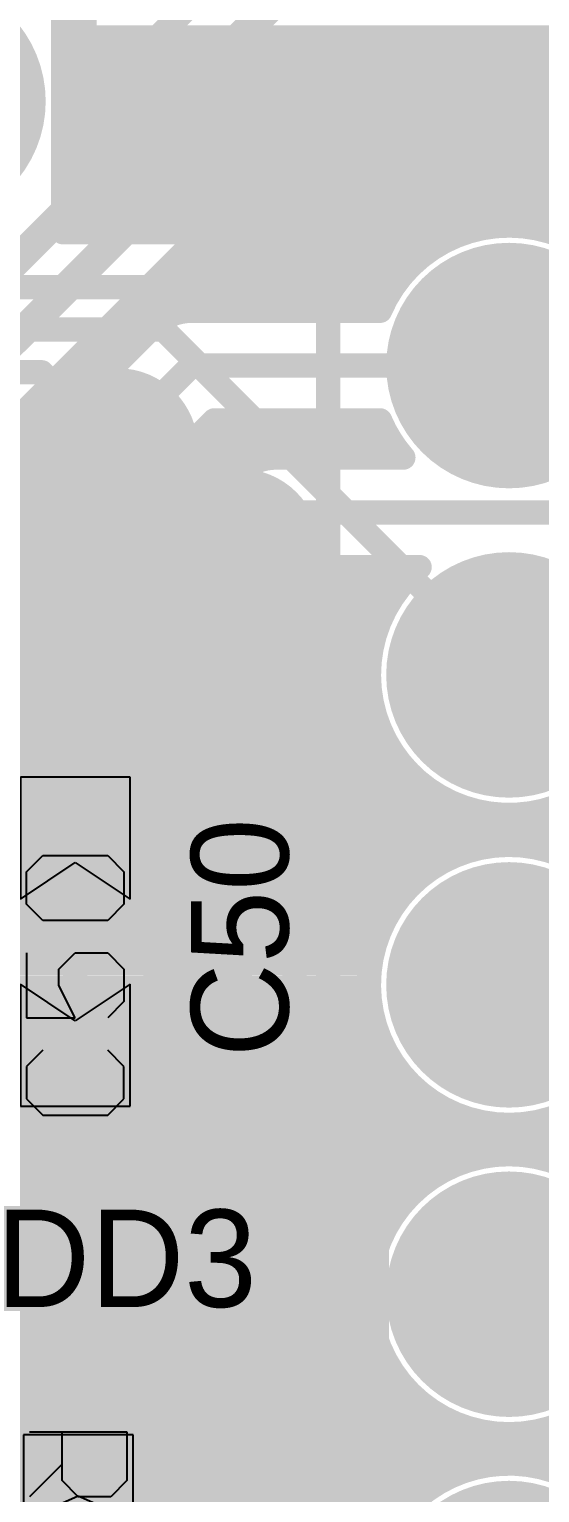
# Model space of a CAD drawing. Header units: millimetres. Extents: x 0.11 to 5.67, y 0.55 to 4.24.
# Drawn here: x 3.6151 to 3.78, y 2.4734 to 2.9465 of the extents above; entities that cross this region are included whole.
import ezdxf

# ---------------------------------------------------------------- set-up
doc = ezdxf.new("R2010")
doc.units = ezdxf.units.MM
doc.header["$MEASUREMENT"] = 0
for name, color, linetype in [('BottomLayer', 5, 'Continuous'), ('BottomSolder', 6, 'Continuous'), ('InternalPlane1', 76, 'Continuous'), ('InternalPlane2', 16, 'Continuous'), ('Mechanical3', 76, 'Continuous'), ('MultiLayer', 9, 'Continuous'), ('PadHoleLayer', 156, 'Continuous'), ('TopLayer', 1, 'Continuous'), ('TopOverlay', 2, 'Continuous'), ('TopPaste', 8, 'Continuous'), ('TopSolder', 216, 'Continuous'), ('ViaHoleLayer', 16, 'Continuous')]:
    doc.layers.add(name, color=color, linetype=linetype)

# ---------------------------------------------------------------- blocks, each defined once
blk = doc.blocks.new('NANOPINEO_CORE_1')
at = {"layer": 'BottomLayer', "const_width": 0.0315}
for points in [[(-0.6185, -0.19606, 1), (-0.58701, -0.19606, 1)], [(-0.6185, -0.29606, 1), (-0.58701, -0.29606, 1)], [(-0.6185, -0.39626, 1), (-0.58701, -0.39626, 1)], [(-0.6185, -0.49626, 1), (-0.58701, -0.49626, 1)]]:
    blk.add_lwpolyline(points, format="xyb", close=True, dxfattribs=at)
at = {"layer": 'BottomSolder', "const_width": 0.03346}
for points in [[(-0.61949, -0.19606, 1), (-0.58602, -0.19606, 1)], [(-0.61949, -0.29606, 1), (-0.58602, -0.29606, 1)], [(-0.61949, -0.39626, 1), (-0.58602, -0.39626, 1)], [(-0.61949, -0.49626, 1), (-0.58602, -0.49626, 1)]]:
    blk.add_lwpolyline(points, format="xyb", close=True, dxfattribs=at)
at = {"layer": 'InternalPlane1', "const_width": 0.03968}
for points in [[(-0.6226, -0.09606, 1), (-0.58291, -0.09606, 1)], [(-0.6226, -0.19606, 1), (-0.58291, -0.19606, 1)], [(-0.6226, -0.29606, 1), (-0.58291, -0.29606, 1)], [(-0.6226, -0.39626, 1), (-0.58291, -0.39626, 1)], [(-0.6226, -0.49626, 1), (-0.58291, -0.49626, 1)], [(-0.43323, -0.58169, 1), (-0.39354, -0.58169, 1)]]:
    blk.add_lwpolyline(points, format="xyb", close=True, dxfattribs=at)
at = {"layer": 'InternalPlane2', "const_width": 0.03968}
for points in [[(-0.6226, -0.09606, 1), (-0.58291, -0.09606, 1)], [(-0.6226, -0.19606, 1), (-0.58291, -0.19606, 1)], [(-0.6226, -0.29606, 1), (-0.58291, -0.29606, 1)], [(-0.6226, -0.39626, 1), (-0.58291, -0.39626, 1)], [(-0.6226, -0.49626, 1), (-0.58291, -0.49626, 1)], [(-0.43323, -0.58169, 1), (-0.39354, -0.58169, 1)]]:
    blk.add_lwpolyline(points, format="xyb", close=True, dxfattribs=at)
at = {"layer": 'MultiLayer', "const_width": 0.0315}
for points in [[(-0.6185, -0.19606, 1), (-0.58701, -0.19606, 1)], [(-0.6185, -0.29606, 1), (-0.58701, -0.29606, 1)], [(-0.6185, -0.39626, 1), (-0.58701, -0.39626, 1)], [(-0.6185, -0.49626, 1), (-0.58701, -0.49626, 1)]]:
    blk.add_lwpolyline(points, format="xyb", close=True, dxfattribs=at)
at = {"layer": 'PadHoleLayer', "const_width": 0.01969}
for points in [[(-0.6126, -0.19606, 1), (-0.59291, -0.19606, 1)], [(-0.6126, -0.29606, 1), (-0.59291, -0.29606, 1)], [(-0.6126, -0.39626, 1), (-0.59291, -0.39626, 1)], [(-0.6126, -0.49626, 1), (-0.59291, -0.49626, 1)]]:
    blk.add_lwpolyline(points, format="xyb", close=True, dxfattribs=at)
at = {"layer": 'TopLayer', "const_width": 0.0315}
for points in [[(-0.6185, -0.19606, 1), (-0.58701, -0.19606, 1)], [(-0.6185, -0.29606, 1), (-0.58701, -0.29606, 1)], [(-0.6185, -0.39626, 1), (-0.58701, -0.39626, 1)], [(-0.6185, -0.49626, 1), (-0.58701, -0.49626, 1)]]:
    blk.add_lwpolyline(points, format="xyb", close=True, dxfattribs=at)
at = {"layer": 'TopOverlay', "const_width": 0.00787}
for points in [[(-0.54429, 0.62992), (-0.54429, -0.51772)], [(-0.54429, -0.51772), (-0.57185, -0.54528)], [(-0.43799, -0.52559), (-0.46555, -0.55315)], [(-0.57185, -0.54528), (-0.73228, -0.54528)], [(-0.46555, -0.55315), (-0.46555, -0.69882)]]:
    blk.add_lwpolyline(points, dxfattribs=at)
at = {"layer": 'TopOverlay', "const_width": 0.00394}
for points in [[(-0.54626, -0.51772, 1), (-0.54232, -0.51772, 1)], [(-0.54626, -0.51772, 1), (-0.54232, -0.51772, 1)], [(-0.57382, -0.54528, 1), (-0.56988, -0.54528, 1)], [(-0.57382, -0.54528, 1), (-0.56988, -0.54528, 1)], [(-0.46752, -0.55315, 1), (-0.46358, -0.55315, 1)], [(-0.46752, -0.55315, 1), (-0.46358, -0.55315, 1)]]:
    blk.add_lwpolyline(points, format="xyb", close=True, dxfattribs=at)
at = {"layer": 'TopSolder', "const_width": 0.03346}
for points in [[(-0.61949, -0.19606, 1), (-0.58602, -0.19606, 1)], [(-0.61949, -0.29606, 1), (-0.58602, -0.29606, 1)], [(-0.61949, -0.39626, 1), (-0.58602, -0.39626, 1)], [(-0.61949, -0.49626, 1), (-0.58602, -0.49626, 1)]]:
    blk.add_lwpolyline(points, format="xyb", close=True, dxfattribs=at)
blk = doc.blocks.new('RC0603_124')
at = {"layer": 'Mechanical3'}
for p, q in [((-0.04528, -0.01575), (-0.04528, 0.01574)), ((-0.04528, 0.01574), (-0.02953, 0.01574)), ((-0.02953, 0.01574), (-0.02429, 0.01049)), ((0.0072, 0.01574), (-0.01379, 0.01574)), ((-0.01379, 0.01574), (-0.01379, -0.00001)), ((0.02294, 0.01574), (0.0177, 0.01049)), ((0.03344, 0.01574), (0.02294, 0.01574)), ((0.03869, 0.01049), (0.03344, 0.01574)), ((-0.02429, 0.01049), (-0.02429, -0.00001)), ((0.03869, 0.00524), (0.03869, 0.01049)), ((-0.01379, -0.00001), (-0.00329, 0.00524)), ((-0.00329, 0.00524), (0.00195, 0.00524)), ((0.00195, 0.00524), (0.0072, -0.00001)), ((0.0177, -0.01575), (0.03869, 0.00524)), ((-0.02429, -0.00001), (-0.02953, -0.00525)), ((0.0072, -0.00001), (0.0072, -0.0105)), ((-0.02953, -0.00525), (-0.04528, -0.00525)), ((-0.03478, -0.00525), (-0.02429, -0.01575)), ((-0.00854, -0.01575), (-0.01379, -0.0105)), ((0.0072, -0.0105), (0.00195, -0.01575)), ((0.00195, -0.01575), (-0.00854, -0.01575)), ((0.03869, -0.01575), (0.0177, -0.01575))]:
    blk.add_line(p, q, dxfattribs=at)
at = {"layer": 'TopLayer'}
for points in [[(-0.04429, -0.01772), (-0.01673, -0.01772), (-0.04429, 0.01772), (-0.01673, 0.01772)], [(0.04427, 0.01772), (0.01671, 0.01772), (0.04427, -0.01772), (0.01671, -0.01772)]]:
    blk.add_solid(points, dxfattribs=at)
at = {"layer": 'TopOverlay', "const_width": 0.00701}
for points in [[(-0.05217, -0.02559), (-0.05217, 0.02559)], [(0.05217, 0.02559), (-0.05217, 0.02559)], [(0.05217, -0.02559), (0.05217, 0.02559)], [(0.05217, -0.02559), (-0.05217, -0.02559)]]:
    blk.add_lwpolyline(points, dxfattribs=at)
at = {"layer": 'TopOverlay', "const_width": 0.0035}
for points in [[(-0.05392, 0.02559, 1), (-0.05041, 0.02559, 1)], [(-0.05392, 0.02559, 1), (-0.05041, 0.02559, 1)], [(0.05041, 0.02559, 1), (0.05392, 0.02559, 1)], [(0.05041, 0.02559, 1), (0.05392, 0.02559, 1)], [(-0.05392, -0.02559, 1), (-0.05041, -0.02559, 1)], [(-0.05392, -0.02559, 1), (-0.05041, -0.02559, 1)], [(0.05041, -0.02559, 1), (0.05392, -0.02559, 1)], [(0.05041, -0.02559, 1), (0.05392, -0.02559, 1)]]:
    blk.add_lwpolyline(points, format="xyb", close=True, dxfattribs=at)
at = {"layer": 'TopPaste'}
for p, q in [((-0.04429, 0.01772), (-0.04429, -0.01772)), ((-0.01673, 0.01772), (-0.04429, 0.01772)), ((-0.02461, 0), (-0.01673, 0.01772)), ((0.04427, 0.01772), (0.01671, 0.01772)), ((0.01671, 0.01772), (0.02458, 0)), ((0.04427, -0.01772), (0.04427, 0.01772)), ((-0.01673, -0.01772), (-0.02461, 0)), ((0.02458, 0), (0.01671, -0.01772)), ((-0.04429, -0.01772), (-0.01673, -0.01772)), ((0.01671, -0.01772), (0.04427, -0.01772))]:
    blk.add_line(p, q, dxfattribs=at)
at = {"layer": 'TopSolder'}
for points in [[(-0.04626, -0.01969), (-0.01476, -0.01969), (-0.04626, 0.01969), (-0.01476, 0.01969)], [(0.04624, 0.01969), (0.01474, 0.01969), (0.04624, -0.01969), (0.01474, -0.01969)]]:
    blk.add_solid(points, dxfattribs=at)
blk = doc.blocks.new('CC0603_230')
at = {"layer": 'Mechanical3'}
for p, q in [((-0.05085, 0.01574), (-0.0561, 0.01049)), ((-0.04036, 0.01574), (-0.05085, 0.01574)), ((-0.03511, 0.01049), (-0.04036, 0.01574)), ((-0.00363, 0.01574), (-0.02462, 0.01574)), ((-0.02462, 0.01574), (-0.02462, -0.00001)), ((0.00687, 0.01049), (0.01212, 0.01574)), ((0.01212, 0.01574), (0.02261, 0.01574)), ((0.02261, 0.01574), (0.02786, 0.01049)), ((-0.0561, 0.01049), (-0.0561, -0.0105)), ((0.00687, -0.0105), (0.00687, 0.01049)), ((0.02786, 0.01049), (0.02786, -0.0105)), ((-0.02462, -0.00001), (-0.01412, 0.00524)), ((-0.01412, 0.00524), (-0.00887, 0.00524)), ((-0.00887, 0.00524), (-0.00363, -0.00001)), ((-0.00363, -0.00001), (-0.00363, -0.0105)), ((-0.0561, -0.0105), (-0.05085, -0.01575)), ((-0.04036, -0.01575), (-0.03511, -0.0105)), ((-0.01937, -0.01575), (-0.02462, -0.0105)), ((-0.00363, -0.0105), (-0.00887, -0.01575)), ((0.01212, -0.01575), (0.00687, -0.0105)), ((0.02786, -0.0105), (0.02261, -0.01575)), ((-0.05085, -0.01575), (-0.04036, -0.01575)), ((-0.00887, -0.01575), (-0.01937, -0.01575)), ((0.02261, -0.01575), (0.01212, -0.01575))]:
    blk.add_line(p, q, dxfattribs=at)
at = {"layer": 'TopLayer'}
for points in [[(-0.05315, -0.01772), (-0.01378, -0.01772), (-0.05315, 0.01772), (-0.01378, 0.01772)], [(0.05315, 0.01772), (0.01378, 0.01772), (0.05315, -0.01772), (0.01378, -0.01772)]]:
    blk.add_solid(points, dxfattribs=at)
at = {"layer": 'TopOverlay', "const_width": 0.00701}
for points in [[(-0.06035, -0.02547, -0.201181), (-0.06031, 0.02558)], [(0.06038, 0.02558, -0.201181), (0.06042, -0.02547)]]:
    blk.add_lwpolyline(points, format="xyb", dxfattribs=at)
at = {"layer": 'TopOverlay', "const_width": 0.0035}
for points in [[(-0.06206, 0.02558, 1), (-0.05856, 0.02558, 1)], [(-0.06179, 0.02559, 1), (-0.05829, 0.02559, 1)], [(0.05829, 0.02559, 1), (0.06179, 0.02559, 1)], [(0.05863, 0.02558, 1), (0.06213, 0.02558, 1)], [(-0.0621, -0.02547, 1), (-0.0586, -0.02547, 1)], [(-0.06172, -0.0255, 1), (-0.05821, -0.0255, 1)], [(0.05828, -0.0255, 1), (0.06179, -0.0255, 1)], [(0.05867, -0.02547, 1), (0.06217, -0.02547, 1)]]:
    blk.add_lwpolyline(points, format="xyb", close=True, dxfattribs=at)
at = {"layer": 'TopOverlay', "const_width": 0.00701}
for points in [[(-0.06004, 0.02559), (0.06004, 0.02559)], [(-0.05996, -0.0255), (0.06004, -0.0255)]]:
    blk.add_lwpolyline(points, dxfattribs=at)
at = {"layer": 'TopPaste'}
for p, q in [((-0.05315, 0.01772), (-0.05315, -0.01772)), ((-0.01378, 0.01772), (-0.05315, 0.01772)), ((-0.02559, 0), (-0.01378, 0.01772)), ((0.05315, 0.01772), (0.01378, 0.01772)), ((0.01378, 0.01772), (0.02559, 0)), ((0.05315, -0.01772), (0.05315, 0.01772)), ((-0.01378, -0.01772), (-0.02559, 0)), ((0.02559, 0), (0.01378, -0.01772)), ((-0.05315, -0.01772), (-0.01378, -0.01772)), ((0.01378, -0.01772), (0.05315, -0.01772))]:
    blk.add_line(p, q, dxfattribs=at)
at = {"layer": 'TopSolder'}
for points in [[(-0.05512, -0.01969), (-0.01181, -0.01969), (-0.05512, 0.01969), (-0.01181, 0.01969)], [(0.05512, 0.01969), (0.01181, 0.01969), (0.05512, -0.01969), (0.01181, -0.01969)]]:
    blk.add_solid(points, dxfattribs=at)

msp = doc.modelspace()

# ---------------------------------------------------------------- linework, layer by layer
at = {"layer": 'BottomLayer', "const_width": 0.00787}
for points in [[(3.62598, 2.88091), (3.62598, 2.9685)], [(3.62598, 2.94389), (4.60236, 2.94389)], [(3.62598, 2.93602), (4.60236, 2.93602)], [(3.62598, 2.92814), (4.75787, 2.92814)], [(3.62598, 2.92027), (4.45866, 2.92027)], [(3.74016, 2.91831), (3.78937, 2.91831)], [(3.62598, 2.91239), (3.72691, 2.91239)], [(3.69542, 2.88091), (3.72763, 2.91312)], [(3.62598, 2.90452), (3.71903, 2.90452)], [(3.62598, 2.89665), (3.71116, 2.89665)], [(3.70276, 2.86319), (3.74016, 2.90059)], [(3.74016, 2.90059), (3.78937, 2.90059)], [(3.62598, 2.88877), (3.70328, 2.88877)], [(3.62598, 2.88091), (3.69542, 2.88091)], [(2.67263, 2.86319), (3.70276, 2.86319)], [(2.66693, 2.84941), (3.65846, 2.84941)], [(3.65846, 2.84941), (3.77008, 2.7378)], [(2.66122, 2.83563), (3.61909, 2.83563)], [(3.61909, 2.83563), (3.6437, 2.81102)], [(3.76398, 2.8378), (3.77008, 2.8378)], [(3.59055, 2.82185), (3.63386, 2.77854)], [(3.58321, 2.80413), (3.62133, 2.76602)], [(3.63386, 2.77854), (3.68307, 2.77854)], [(3.70834, 2.77448), (3.72809, 2.75473)], [(3.05753, 2.77066), (3.61668, 2.77066)], [(3.70742, 2.77066), (3.71216, 2.77066)], [(3.04965, 2.76279), (3.62576, 2.76279)], [(3.63386, 2.76083), (3.6646, 2.76083)], [(3.70324, 2.76279), (3.72003, 2.76279)], [(3.04178, 2.75491), (3.67325, 2.75491)], [(3.6929, 2.75491), (3.7279, 2.75491)], [(3.25676, 2.74704), (3.72576, 2.74704)], [(3.26471, 2.73917), (3.72482, 2.73917)], [(3.27259, 2.73129), (3.72527, 2.73129)], [(3.28046, 2.72342), (3.72715, 2.72342)], [(3.28834, 2.71554), (3.73065, 2.71554)], [(3.29621, 2.70767), (3.73628, 2.70767)], [(3.30408, 2.6998), (3.74546, 2.6998)], [(3.31196, 2.69192), (3.79935, 2.69192)], [(3.77008, 2.6376), (3.82087, 2.68839)], [(3.31983, 2.68405), (3.79147, 2.68405)], [(3.3277, 2.67617), (3.74638, 2.67617)], [(3.33558, 2.6683), (3.7368, 2.6683)], [(3.34345, 2.66043), (3.73098, 2.66043)], [(3.35133, 2.65255), (3.72734, 2.65255)], [(3.3592, 2.64468), (3.72536, 2.64468)], [(3.36707, 2.6368), (3.72481, 2.6368)], [(3.37495, 2.62893), (3.72564, 2.62893)], [(3.38282, 2.62106), (3.72793, 2.62106)], [(3.3907, 2.61318), (3.73195, 2.61318)], [(3.39857, 2.60531), (3.73834, 2.60531)], [(3.40762, 2.59743), (3.74918, 2.59743)], [(3.41658, 2.58956), (4.06055, 2.58956)], [(3.42032, 2.58169), (3.75977, 2.58169)], [(3.78038, 2.58169), (3.85978, 2.58169)], [(3.42124, 2.57381), (3.7429, 2.57381)], [(3.41968, 2.56594), (3.73477, 2.56594)], [(3.41503, 2.55806), (3.72969, 2.55806)], [(3.40267, 2.55019), (3.72659, 2.55019)], [(3.37179, 2.54232), (3.72505, 2.54232)], [(3.37399, 2.53444), (3.72491, 2.53444)], [(3.37402, 2.52657), (3.72617, 2.52657)], [(3.37402, 2.51869), (3.72894, 2.51869)], [(3.46416, 2.51082), (3.73357, 2.51082)], [(3.48206, 2.50295), (3.74094, 2.50295)], [(3.48721, 2.49507), (3.75454, 2.49507)], [(3.4891, 2.4872), (5.17483, 2.4872)], [(3.48848, 2.47932), (3.7525, 2.47932)], [(3.48514, 2.47145), (3.74001, 2.47145)]]:
    msp.add_lwpolyline(points, dxfattribs=at)
at = {"layer": 'BottomLayer'}
for points, const_width in [([(3.62402, 2.94389, 1), (3.62795, 2.94389, 1)], 0.00394), ([(3.62402, 2.93602, 1), (3.62795, 2.93602, 1)], 0.00394), ([(3.62402, 2.92814, 1), (3.62795, 2.92814, 1)], 0.00394), ([(3.62402, 2.92027, 1), (3.62795, 2.92027, 1)], 0.00394), ([(3.73819, 2.91831, 1), (3.74213, 2.91831, 1)], 0.00394), ([(3.73819, 2.91831, 1), (3.74213, 2.91831, 1)], 0.00394), ([(3.73819, 2.91831, 1), (3.74213, 2.91831, 1)], 0.00394), ([(3.62402, 2.91239, 1), (3.62795, 2.91239, 1)], 0.00394), ([(3.72494, 2.91239, 1), (3.72887, 2.91239, 1)], 0.00394), ([(3.72566, 2.91312, 1), (3.7296, 2.91312, 1)], 0.00394), ([(3.72566, 2.91312, 1), (3.7296, 2.91312, 1)], 0.00394), ([(3.72566, 2.91312, 1), (3.7296, 2.91312, 1)], 0.00394), ([(3.62402, 2.90452, 1), (3.62795, 2.90452, 1)], 0.00394), ([(3.71706, 2.90452, 1), (3.721, 2.90452, 1)], 0.00394), ([(3.62402, 2.89665, 1), (3.62795, 2.89665, 1)], 0.00394), ([(3.70919, 2.89665, 1), (3.71313, 2.89665, 1)], 0.00394), ([(3.73819, 2.90059, 1), (3.74213, 2.90059, 1)], 0.00394), ([(3.73819, 2.90059, 1), (3.74213, 2.90059, 1)], 0.00394), ([(3.62402, 2.88877, 1), (3.62795, 2.88877, 1)], 0.00394), ([(3.70132, 2.88877, 1), (3.70525, 2.88877, 1)], 0.00394), ([(3.62402, 2.88091, 1), (3.62795, 2.88091, 1)], 0.00394), ([(3.62402, 2.88091, 1), (3.62795, 2.88091, 1)], 0.00394), ([(3.69345, 2.88091, 1), (3.69739, 2.88091, 1)], 0.00394), ([(3.69345, 2.88091, 1), (3.69739, 2.88091, 1)], 0.00394), ([(3.70079, 2.86319, 1), (3.70472, 2.86319, 1)], 0.00394), ([(3.70079, 2.86319, 1), (3.70472, 2.86319, 1)], 0.00394), ([(3.6565, 2.84941, 1), (3.66043, 2.84941, 1)], 0.00394), ([(3.6565, 2.84941, 1), (3.66043, 2.84941, 1)], 0.00394), ([(3.61713, 2.83563, 1), (3.62106, 2.83563, 1)], 0.00394), ([(3.61713, 2.83563, 1), (3.62106, 2.83563, 1)], 0.00394), ([(3.76201, 2.8378, 1), (3.76594, 2.8378, 1)], 0.00394), ([(3.76811, 2.8378, 1), (3.77205, 2.8378, 1)], 0.00394), ([(3.6378, 2.81102, 1), (3.64961, 2.81102, 1)], 0.01181), ([(3.64173, 2.81102, 1), (3.64567, 2.81102, 1)], 0.00394), ([(3.67717, 2.77854, 1), (3.68898, 2.77854, 1)], 0.01181), ([(3.63189, 2.77854, 1), (3.63583, 2.77854, 1)], 0.00394), ([(3.63189, 2.77854, 1), (3.63583, 2.77854, 1)], 0.00394), ([(3.6811, 2.77854, 1), (3.68504, 2.77854, 1)], 0.00394), ([(3.70637, 2.77448, 1), (3.71031, 2.77448, 1)], 0.00394), ([(3.70637, 2.77448, 1), (3.71031, 2.77448, 1)], 0.00394), ([(3.61472, 2.77066, 1), (3.61865, 2.77066, 1)], 0.00394), ([(3.70545, 2.77066, 1), (3.70939, 2.77066, 1)], 0.00394), ([(3.71019, 2.77066, 1), (3.71413, 2.77066, 1)], 0.00394), ([(3.61936, 2.76602, 1), (3.6233, 2.76602, 1)], 0.00394), ([(3.61936, 2.76602, 1), (3.6233, 2.76602, 1)], 0.00394), ([(3.61936, 2.76602, 1), (3.6233, 2.76602, 1)], 0.00394), ([(3.62379, 2.76279, 1), (3.62772, 2.76279, 1)], 0.00394), ([(3.63189, 2.76083, 1), (3.63583, 2.76083, 1)], 0.00394), ([(3.63189, 2.76083, 1), (3.63583, 2.76083, 1)], 0.00394), ([(3.63189, 2.76083, 1), (3.63583, 2.76083, 1)], 0.00394), ([(3.66264, 2.76083, 1), (3.66657, 2.76083, 1)], 0.00394), ([(3.66264, 2.76083, 1), (3.66657, 2.76083, 1)], 0.00394), ([(3.70127, 2.76279, 1), (3.7052, 2.76279, 1)], 0.00394), ([(3.71806, 2.76279, 1), (3.722, 2.76279, 1)], 0.00394), ([(3.67128, 2.75491, 1), (3.67521, 2.75491, 1)], 0.00394), ([(3.69093, 2.75491, 1), (3.69486, 2.75491, 1)], 0.00394), ([(3.72594, 2.75491, 1), (3.72987, 2.75491, 1)], 0.00394), ([(3.72612, 2.75473, 1), (3.73006, 2.75473, 1)], 0.00394), ([(3.72612, 2.75473, 1), (3.73006, 2.75473, 1)], 0.00394), ([(3.72379, 2.74704, 1), (3.72773, 2.74704, 1)], 0.00394), ([(3.72286, 2.73917, 1), (3.72679, 2.73917, 1)], 0.00394), ([(3.76811, 2.7378, 1), (3.77205, 2.7378, 1)], 0.00394), ([(3.7233, 2.73129, 1), (3.72724, 2.73129, 1)], 0.00394), ([(3.72518, 2.72342, 1), (3.72911, 2.72342, 1)], 0.00394), ([(3.72868, 2.71554, 1), (3.73262, 2.71554, 1)], 0.00394), ([(3.73431, 2.70767, 1), (3.73825, 2.70767, 1)], 0.00394), ([(3.74349, 2.6998, 1), (3.74743, 2.6998, 1)], 0.00394), ([(3.74441, 2.67617, 1), (3.74834, 2.67617, 1)], 0.00394), ([(3.73483, 2.6683, 1), (3.73877, 2.6683, 1)], 0.00394), ([(3.72901, 2.66043, 1), (3.73295, 2.66043, 1)], 0.00394), ([(3.72538, 2.65255, 1), (3.72931, 2.65255, 1)], 0.00394), ([(3.72339, 2.64468, 1), (3.72733, 2.64468, 1)], 0.00394), ([(3.72284, 2.6368, 1), (3.72678, 2.6368, 1)], 0.00394), ([(3.76811, 2.6376, 1), (3.77205, 2.6376, 1)], 0.00394), ([(3.66339, 2.61909, 1), (3.6752, 2.61909, 1)], 0.01181), ([(3.72367, 2.62893, 1), (3.72761, 2.62893, 1)], 0.00394), ([(3.72596, 2.62106, 1), (3.7299, 2.62106, 1)], 0.00394), ([(3.72998, 2.61318, 1), (3.73392, 2.61318, 1)], 0.00394), ([(3.73637, 2.60531, 1), (3.74031, 2.60531, 1)], 0.00394), ([(3.74721, 2.59743, 1), (3.75115, 2.59743, 1)], 0.00394), ([(3.81535, 2.5376, 1), (3.7248, 2.5376, 1)], 0.00787), ([(3.75781, 2.58169, 1), (3.76174, 2.58169, 1)], 0.00394), ([(3.77841, 2.58169, 1), (3.78235, 2.58169, 1)], 0.00394), ([(3.74094, 2.57381, 1), (3.74487, 2.57381, 1)], 0.00394), ([(3.7328, 2.56594, 1), (3.73674, 2.56594, 1)], 0.00394), ([(3.72772, 2.55806, 1), (3.73166, 2.55806, 1)], 0.00394), ([(3.72462, 2.55019, 1), (3.72856, 2.55019, 1)], 0.00394), ([(3.72308, 2.54232, 1), (3.72702, 2.54232, 1)], 0.00394), ([(3.72283, 2.5376, 1), (3.72677, 2.5376, 1)], 0.00394), ([(3.72294, 2.53444, 1), (3.72688, 2.53444, 1)], 0.00394), ([(3.7242, 2.52657, 1), (3.72814, 2.52657, 1)], 0.00394), ([(3.72697, 2.51869, 1), (3.73091, 2.51869, 1)], 0.00394), ([(3.7316, 2.51082, 1), (3.73554, 2.51082, 1)], 0.00394), ([(3.73897, 2.50295, 1), (3.74291, 2.50295, 1)], 0.00394), ([(3.75257, 2.49507, 1), (3.75651, 2.49507, 1)], 0.00394), ([(3.75054, 2.47932, 1), (3.75447, 2.47932, 1)], 0.00394), ([(3.73804, 2.47145, 1), (3.74198, 2.47145, 1)], 0.00394)]:
    msp.add_lwpolyline(points, format="xyb", close=True, dxfattribs=dict(at, const_width=const_width))
at = {"layer": 'BottomLayer', "const_width": 0.00787}
for points in [[(3.72763, 2.91312, -0.198912), (3.74016, 2.91831)], [(3.72763, 2.91312, -0.198912), (3.74016, 2.91831)], [(3.70834, 2.77448, -0.619152), (3.6646, 2.76083)], [(3.63386, 2.76083, -0.198912), (3.62133, 2.76602)], [(3.63386, 2.76083, -0.198912), (3.62133, 2.76602)], [(3.80315, 2.70687, -0.83086), (3.72809, 2.75473)], [(3.81535, 2.6376, -3.269031), (3.78701, 2.67959)], [(3.72828, 2.42019, -1.219658), (3.81535, 2.4376)]]:
    msp.add_lwpolyline(points, format="xyb", dxfattribs=at)
at = {"layer": 'InternalPlane1', "const_width": 0.02591}
for points in [[(3.63075, 2.81102, 1), (3.65665, 2.81102, 1)], [(3.67012, 2.77854, 1), (3.69602, 2.77854, 1)]]:
    msp.add_lwpolyline(points, format="xyb", close=True, dxfattribs=at)
at = {"layer": 'InternalPlane2', "const_width": 0.02591}
for points in [[(3.63075, 2.81102, 1), (3.65665, 2.81102, 1)], [(3.67012, 2.77854, 1), (3.69602, 2.77854, 1)], [(3.65634, 2.61909, 1), (3.68224, 2.61909, 1)]]:
    msp.add_lwpolyline(points, format="xyb", close=True, dxfattribs=at)
at = {"layer": 'MultiLayer', "const_width": 0.01181}
for points in [[(3.6378, 2.81102, 1), (3.64961, 2.81102, 1)], [(3.67717, 2.77854, 1), (3.68898, 2.77854, 1)], [(3.66339, 2.61909, 1), (3.6752, 2.61909, 1)]]:
    msp.add_lwpolyline(points, format="xyb", close=True, dxfattribs=at)
at = {"layer": 'TopLayer'}
for points, const_width in [([(3.62598, 2.91326), (3.62598, 2.9685)], 0.00787), ([(3.62598, 2.91326), (3.68067, 2.96795)], 0.00787), ([(3.59252, 2.85335), (3.6939, 2.95472)], 0.00984), ([(3.62598, 2.94389), (3.65662, 2.94389)], 0.00787), ([(3.59789, 2.83366), (3.70124, 2.93701)], 0.00984), ([(3.62598, 2.93602), (3.64874, 2.93602)], 0.00787), ([(3.70124, 2.93701), (3.86176, 2.93701)], 0.00984), ([(3.62598, 2.92814), (3.64087, 2.92814)], 0.00787), ([(3.62598, 2.92027), (3.63299, 2.92027)], 0.00787), ([(3.61111, 2.82044), (3.70898, 2.91831)], 0.00787), ([(3.70898, 2.91831), (3.85401, 2.91831)], 0.00787), ([(3.70307, 2.91239), (3.85992, 2.91239)], 0.00787), ([(3.6952, 2.90452), (3.8678, 2.90452)], 0.00787), ([(3.68732, 2.89665), (3.87567, 2.89665)], 0.00787), ([(3.67945, 2.88877), (3.88355, 2.88877)], 0.00787), ([(3.67157, 2.8809), (3.75622, 2.8809)], 0.00787), ([(3.6637, 2.87302), (3.74164, 2.87302)], 0.00787), ([(3.65583, 2.86515), (3.734, 2.86515)], 0.00787), ([(3.64795, 2.85728), (3.72921, 2.85728)], 0.00787), ([(3.66752, 2.85551), (3.72841, 2.85551)], 0.00787), ([(3.64008, 2.8494), (3.65407, 2.8494)], 0.00787), ([(3.64116, 2.83649), (3.65499, 2.85032)], 0.00787), ([(3.6322, 2.84153), (3.6462, 2.84153)], 0.00787), ([(3.64567, 2.81594), (3.66752, 2.8378)], 0.00787), ([(3.66752, 2.8378), (3.77008, 2.8378)], 0.00787), ([(3.62433, 2.83365), (3.63175, 2.83365)], 0.00787), ([(3.61646, 2.82578), (3.62279, 2.82578)], 0.00787), ([(3.60796, 2.81791), (3.61905, 2.81791)], 0.00787), ([(3.64567, 2.81299), (3.64567, 2.81594)], 0.00787), ([(3.66908, 2.8143), (3.67486, 2.82008)], 0.00787), ([(3.67269, 2.81791), (3.72941, 2.81791)], 0.00787), ([(3.67486, 2.82008), (3.72841, 2.82008)], 0.00787), ([(3.6437, 2.81102), (3.64567, 2.81299)], 0.00787), ([(3.58593, 2.81003), (3.61813, 2.81003)], 0.00787), ([(3.66927, 2.81003), (3.73431, 2.81003)], 0.00787), ([(3.69488, 2.80807), (3.73593, 2.80807)], 0.00787), ([(3.59855, 2.80216), (3.6197, 2.80216)], 0.00787), ([(3.66771, 2.80216), (3.67321, 2.80216)], 0.00787), ([(3.60343, 2.79428), (3.62434, 2.79428)], 0.00787), ([(3.68307, 2.77854), (3.69488, 2.79035)], 0.00787), ([(3.69488, 2.79035), (3.82264, 2.79035)], 0.00787), ([(3.60524, 2.78641), (3.6367, 2.78641)], 0.00787), ([(3.6507, 2.78641), (3.65872, 2.78641)], 0.00787), ([(3.60531, 2.77854), (3.65748, 2.77854)], 0.00787), ([(3.60531, 2.77066), (3.65872, 2.77066)], 0.00787), ([(3.70742, 2.77066), (3.73894, 2.77066)], 0.00787), ([(3.70797, 2.77264), (3.74117, 2.77264)], 0.00787), ([(3.60531, 2.76279), (3.66291, 2.76279)], 0.00787), ([(3.70324, 2.76279), (3.73233, 2.76279)], 0.00787), ([(3.60531, 2.75491), (3.67325, 2.75491)], 0.00787), ([(3.6929, 2.75491), (3.72816, 2.75491)], 0.00787), ([(3.60412, 2.74704), (3.72576, 2.74704)], 0.00787), ([(3.60014, 2.73917), (3.72482, 2.73917)], 0.00787), ([(3.5909, 2.73129), (3.72527, 2.73129)], 0.00787), ([(3.41142, 2.72342), (3.72715, 2.72342)], 0.00787), ([(3.59843, 2.7185), (3.66142, 2.7185)], 0.00787), ([(3.66142, 2.65157), (3.66142, 2.7185)], 0.00787), ([(3.66142, 2.71554), (3.73065, 2.71554)], 0.00787), ([(3.66142, 2.70767), (3.73628, 2.70767)], 0.00787), ([(3.66142, 2.6998), (3.72395, 2.6998)], 0.00787), ([(3.68826, 2.6641), (3.72468, 2.70052)], 0.00787), ([(3.66142, 2.69192), (3.71608, 2.69192)], 0.00787), ([(3.70079, 2.65157), (3.7372, 2.68799)], 0.00787), ([(3.7372, 2.68799), (3.82028, 2.68799)], 0.00787), ([(3.54724, 2.68661), (3.62835, 2.68661)], 0.00984), ([(3.62835, 2.68661), (3.62992, 2.68504)], 0.00984), ([(3.66142, 2.68405), (3.70821, 2.68405)], 0.00787), ([(3.66142, 2.67617), (3.70033, 2.67617)], 0.00787), ([(3.66142, 2.6683), (3.69246, 2.6683)], 0.00787), ([(3.66142, 2.66043), (3.68544, 2.66043)], 0.00787), ([(3.59843, 2.65157), (3.66142, 2.65157)], 0.00787), ([(3.66142, 2.65255), (3.6831, 2.65255)], 0.00787), ([(3.68307, 2.48609), (3.68307, 2.65157)], 0.00787), ([(3.70079, 2.35728), (3.70079, 2.65157)], 0.00787), ([(3.60039, 2.64961), (3.65945, 2.64961)], 0.00787), ([(3.62992, 2.61811), (3.62992, 2.64567)], 0.00787), ([(3.65945, 2.58661), (3.65945, 2.64961)], 0.00787), ([(3.65945, 2.64468), (3.68307, 2.64468)], 0.00787), ([(3.65945, 2.6368), (3.68307, 2.6368)], 0.00787), ([(3.65945, 2.62893), (3.68307, 2.62893)], 0.00787), ([(3.62992, 2.61811), (3.63091, 2.61909)], 0.01969), ([(3.63091, 2.61909), (3.66929, 2.61909)], 0.01969), ([(3.60433, 2.61811), (3.62992, 2.61811)], 0.00787), ([(3.62992, 2.61811), (3.65551, 2.61811)], 0.00787), ([(3.62992, 2.59055), (3.62992, 2.61811)], 0.00787), ([(3.65945, 2.62106), (3.68307, 2.62106)], 0.00787), ([(3.65945, 2.61318), (3.68307, 2.61318)], 0.00787), ([(3.65945, 2.60531), (3.68307, 2.60531)], 0.00787), ([(3.65945, 2.59743), (3.68307, 2.59743)], 0.00787), ([(3.65945, 2.58956), (3.68307, 2.58956)], 0.00787), ([(3.72638, 2.56791), (3.74705, 2.58858)], 0.00984), ([(3.74705, 2.58858), (3.96555, 2.58858)], 0.00984), ([(3.60433, 2.58661), (3.63091, 2.56004)], 0.00984), ([(3.63078, 2.58661), (3.65945, 2.58661)], 0.00787), ([(3.63078, 2.58661), (3.64413, 2.57326)], 0.00787), ([(3.63571, 2.58169), (3.68307, 2.58169)], 0.00787), ([(3.64358, 2.57381), (3.68307, 2.57381)], 0.00787), ([(3.64865, 2.56594), (3.68307, 2.56594)], 0.00787), ([(3.72638, 2.39862), (3.72638, 2.56791)], 0.00984), ([(3.63091, 2.47835), (3.63091, 2.56004)], 0.00984), ([(3.64961, 2.50591), (3.64961, 2.56004)], 0.00787), ([(3.64961, 2.55806), (3.68307, 2.55806)], 0.00787), ([(3.64961, 2.55019), (3.68307, 2.55019)], 0.00787), ([(3.64961, 2.54232), (3.68307, 2.54232)], 0.00787), ([(3.64961, 2.53444), (3.68307, 2.53444)], 0.00787), ([(3.64961, 2.52657), (3.68307, 2.52657)], 0.00787), ([(3.64961, 2.51869), (3.68307, 2.51869)], 0.00787), ([(3.64961, 2.51082), (3.68307, 2.51082)], 0.00787), ([(3.64961, 2.50591), (3.6624, 2.50591)], 0.00787), ([(3.6624, 2.49705), (3.6624, 2.50591)], 0.00787), ([(3.6624, 2.50295), (3.68307, 2.50295)], 0.00787), ([(3.67273, 2.49507), (3.68307, 2.49507)], 0.00787), ([(3.67759, 2.49157), (3.68307, 2.48609)], 0.00787), ([(3.63091, 2.47835), (3.66437, 2.47835)], 0.00984), ([(3.66437, 2.47835), (3.67421, 2.4685)], 0.00984), ([(3.67421, 1.96752), (3.67421, 2.4685)], 0.00984)]:
    msp.add_lwpolyline(points, dxfattribs=dict(at, const_width=const_width))
for points, const_width in [([(3.62402, 2.94389, 1), (3.62795, 2.94389, 1)], 0.00394), ([(3.65465, 2.94389, 1), (3.65858, 2.94389, 1)], 0.00394), ([(3.62402, 2.93602, 1), (3.62795, 2.93602, 1)], 0.00394), ([(3.64677, 2.93602, 1), (3.65071, 2.93602, 1)], 0.00394), ([(3.69878, 2.93701, 1), (3.7037, 2.93701, 1)], 0.00492), ([(3.69878, 2.93701, 1), (3.7037, 2.93701, 1)], 0.00492), ([(3.62402, 2.92814, 1), (3.62795, 2.92814, 1)], 0.00394), ([(3.6389, 2.92814, 1), (3.64284, 2.92814, 1)], 0.00394), ([(3.62402, 2.92027, 1), (3.62795, 2.92027, 1)], 0.00394), ([(3.63103, 2.92027, 1), (3.63496, 2.92027, 1)], 0.00394), ([(3.70701, 2.91831, 1), (3.71095, 2.91831, 1)], 0.00394), ([(3.70701, 2.91831, 1), (3.71095, 2.91831, 1)], 0.00394), ([(3.62402, 2.91326, 1), (3.62795, 2.91326, 1)], 0.00394), ([(3.62402, 2.91326, 1), (3.62795, 2.91326, 1)], 0.00394), ([(3.7011, 2.91239, 1), (3.70504, 2.91239, 1)], 0.00394), ([(3.69323, 2.90452, 1), (3.69716, 2.90452, 1)], 0.00394), ([(3.68535, 2.89665, 1), (3.68929, 2.89665, 1)], 0.00394), ([(3.67748, 2.88877, 1), (3.68142, 2.88877, 1)], 0.00394), ([(3.6696, 2.8809, 1), (3.67354, 2.8809, 1)], 0.00394), ([(3.75425, 2.8809, 1), (3.75819, 2.8809, 1)], 0.00394), ([(3.66173, 2.87302, 1), (3.66567, 2.87302, 1)], 0.00394), ([(3.73967, 2.87302, 1), (3.74361, 2.87302, 1)], 0.00394), ([(3.65386, 2.86515, 1), (3.65779, 2.86515, 1)], 0.00394), ([(3.73203, 2.86515, 1), (3.73597, 2.86515, 1)], 0.00394), ([(3.64598, 2.85728, 1), (3.64992, 2.85728, 1)], 0.00394), ([(3.66555, 2.85551, 1), (3.66949, 2.85551, 1)], 0.00394), ([(3.66555, 2.85551, 1), (3.66949, 2.85551, 1)], 0.00394), ([(3.66555, 2.85551, 1), (3.66949, 2.85551, 1)], 0.00394), ([(3.72644, 2.85551, 1), (3.73038, 2.85551, 1)], 0.00394), ([(3.72644, 2.85551, 1), (3.73038, 2.85551, 1)], 0.00394), ([(3.72724, 2.85728, 1), (3.73118, 2.85728, 1)], 0.00394), ([(3.63811, 2.8494, 1), (3.64205, 2.8494, 1)], 0.00394), ([(3.6521, 2.8494, 1), (3.65604, 2.8494, 1)], 0.00394), ([(3.65302, 2.85032, 1), (3.65696, 2.85032, 1)], 0.00394), ([(3.65302, 2.85032, 1), (3.65696, 2.85032, 1)], 0.00394), ([(3.65302, 2.85032, 1), (3.65696, 2.85032, 1)], 0.00394), ([(3.63023, 2.84153, 1), (3.63417, 2.84153, 1)], 0.00394), ([(3.64423, 2.84153, 1), (3.64817, 2.84153, 1)], 0.00394), ([(3.63919, 2.83649, 1), (3.64313, 2.83649, 1)], 0.00394), ([(3.63919, 2.83649, 1), (3.64313, 2.83649, 1)], 0.00394), ([(3.66555, 2.8378, 1), (3.66949, 2.8378, 1)], 0.00394), ([(3.66555, 2.8378, 1), (3.66949, 2.8378, 1)], 0.00394), ([(3.76811, 2.8378, 1), (3.77205, 2.8378, 1)], 0.00394), ([(3.62236, 2.83365, 1), (3.6263, 2.83365, 1)], 0.00394), ([(3.62979, 2.83365, 1), (3.63372, 2.83365, 1)], 0.00394), ([(3.61449, 2.82578, 1), (3.61842, 2.82578, 1)], 0.00394), ([(3.62082, 2.82578, 1), (3.62476, 2.82578, 1)], 0.00394), ([(3.61708, 2.81791, 1), (3.62102, 2.81791, 1)], 0.00394), ([(3.6378, 2.81102, 1), (3.64961, 2.81102, 1)], 0.01181), ([(3.6437, 2.81594, 1), (3.64764, 2.81594, 1)], 0.00394), ([(3.6437, 2.81594, 1), (3.64764, 2.81594, 1)], 0.00394), ([(3.67072, 2.81791, 1), (3.67465, 2.81791, 1)], 0.00394), ([(3.67289, 2.82008, 1), (3.67683, 2.82008, 1)], 0.00394), ([(3.67289, 2.82008, 1), (3.67683, 2.82008, 1)], 0.00394), ([(3.72644, 2.82008, 1), (3.73038, 2.82008, 1)], 0.00394), ([(3.72644, 2.82008, 1), (3.73038, 2.82008, 1)], 0.00394), ([(3.72744, 2.81791, 1), (3.73137, 2.81791, 1)], 0.00394), ([(3.64173, 2.81102, 1), (3.64567, 2.81102, 1)], 0.00394), ([(3.6437, 2.81299, 1), (3.64764, 2.81299, 1)], 0.00394), ([(3.6437, 2.81299, 1), (3.64764, 2.81299, 1)], 0.00394), ([(3.66711, 2.8143, 1), (3.67105, 2.8143, 1)], 0.00394), ([(3.66711, 2.8143, 1), (3.67105, 2.8143, 1)], 0.00394), ([(3.66732, 2.81102, 1), (3.67126, 2.81102, 1)], 0.00394), ([(3.66732, 2.81102, 1), (3.67126, 2.81102, 1)], 0.00394), ([(3.61616, 2.81003, 1), (3.6201, 2.81003, 1)], 0.00394), ([(3.6673, 2.81003, 1), (3.67124, 2.81003, 1)], 0.00394), ([(3.69291, 2.80807, 1), (3.69685, 2.80807, 1)], 0.00394), ([(3.69291, 2.80807, 1), (3.69685, 2.80807, 1)], 0.00394), ([(3.69291, 2.80807, 1), (3.69685, 2.80807, 1)], 0.00394), ([(3.73235, 2.81003, 1), (3.73628, 2.81003, 1)], 0.00394), ([(3.73396, 2.80807, 1), (3.7379, 2.80807, 1)], 0.00394), ([(3.73396, 2.80807, 1), (3.7379, 2.80807, 1)], 0.00394), ([(3.61773, 2.80216, 1), (3.62166, 2.80216, 1)], 0.00394), ([(3.66574, 2.80216, 1), (3.66968, 2.80216, 1)], 0.00394), ([(3.67124, 2.80216, 1), (3.67518, 2.80216, 1)], 0.00394), ([(3.68177, 2.80413, 1), (3.6857, 2.80413, 1)], 0.00394), ([(3.68177, 2.80413, 1), (3.6857, 2.80413, 1)], 0.00394), ([(3.68177, 2.80413, 1), (3.6857, 2.80413, 1)], 0.00394), ([(3.62238, 2.79428, 1), (3.62631, 2.79428, 1)], 0.00394), ([(3.6602, 2.79331, 1), (3.66414, 2.79331, 1)], 0.00394), ([(3.6602, 2.79331, 1), (3.66414, 2.79331, 1)], 0.00394), ([(3.66263, 2.79625, 1), (3.66657, 2.79625, 1)], 0.00394), ([(3.66263, 2.79625, 1), (3.66657, 2.79625, 1)], 0.00394), ([(3.69291, 2.79035, 1), (3.69685, 2.79035, 1)], 0.00394), ([(3.69291, 2.79035, 1), (3.69685, 2.79035, 1)], 0.00394), ([(3.63473, 2.78641, 1), (3.63867, 2.78641, 1)], 0.00394), ([(3.64874, 2.78641, 1), (3.65267, 2.78641, 1)], 0.00394), ([(3.65675, 2.78641, 1), (3.66069, 2.78641, 1)], 0.00394), ([(3.67717, 2.77854, 1), (3.68898, 2.77854, 1)], 0.01181), ([(3.65551, 2.77854, 1), (3.65945, 2.77854, 1)], 0.00394), ([(3.6811, 2.77854, 1), (3.68504, 2.77854, 1)], 0.00394), ([(3.65676, 2.77066, 1), (3.66069, 2.77066, 1)], 0.00394), ([(3.70545, 2.77066, 1), (3.70939, 2.77066, 1)], 0.00394), ([(3.706, 2.77264, 1), (3.70994, 2.77264, 1)], 0.00394), ([(3.706, 2.77264, 1), (3.70994, 2.77264, 1)], 0.00394), ([(3.73697, 2.77066, 1), (3.74091, 2.77066, 1)], 0.00394), ([(3.7392, 2.77264, 1), (3.74314, 2.77264, 1)], 0.00394), ([(3.7392, 2.77264, 1), (3.74314, 2.77264, 1)], 0.00394), ([(3.66094, 2.76279, 1), (3.66487, 2.76279, 1)], 0.00394), ([(3.70127, 2.76279, 1), (3.7052, 2.76279, 1)], 0.00394), ([(3.73036, 2.76279, 1), (3.73429, 2.76279, 1)], 0.00394), ([(3.67128, 2.75491, 1), (3.67521, 2.75491, 1)], 0.00394), ([(3.69093, 2.75491, 1), (3.69486, 2.75491, 1)], 0.00394), ([(3.7262, 2.75491, 1), (3.73013, 2.75491, 1)], 0.00394), ([(3.72379, 2.74704, 1), (3.72773, 2.74704, 1)], 0.00394), ([(3.72286, 2.73917, 1), (3.72679, 2.73917, 1)], 0.00394), ([(3.7233, 2.73129, 1), (3.72724, 2.73129, 1)], 0.00394), ([(3.72518, 2.72342, 1), (3.72911, 2.72342, 1)], 0.00394), ([(3.65945, 2.7185, 1), (3.66339, 2.7185, 1)], 0.00394), ([(3.65945, 2.7185, 1), (3.66339, 2.7185, 1)], 0.00394), ([(3.65945, 2.71554, 1), (3.66339, 2.71554, 1)], 0.00394), ([(3.72868, 2.71554, 1), (3.73262, 2.71554, 1)], 0.00394), ([(3.65945, 2.70767, 1), (3.66339, 2.70767, 1)], 0.00394), ([(3.73431, 2.70767, 1), (3.73825, 2.70767, 1)], 0.00394), ([(3.73524, 2.70571, 1), (3.73917, 2.70571, 1)], 0.00394), ([(3.73524, 2.70571, 1), (3.73917, 2.70571, 1)], 0.00394), ([(3.73617, 2.70571, 1), (3.7401, 2.70571, 1)], 0.00394), ([(3.65945, 2.6998, 1), (3.66339, 2.6998, 1)], 0.00394), ([(3.72199, 2.6998, 1), (3.72592, 2.6998, 1)], 0.00394), ([(3.72271, 2.70052, 1), (3.72665, 2.70052, 1)], 0.00394), ([(3.72271, 2.70052, 1), (3.72665, 2.70052, 1)], 0.00394), ([(3.72271, 2.70052, 1), (3.72665, 2.70052, 1)], 0.00394), ([(3.65945, 2.69192, 1), (3.66339, 2.69192, 1)], 0.00394), ([(3.71411, 2.69192, 1), (3.71805, 2.69192, 1)], 0.00394), ([(3.73524, 2.68799, 1), (3.73917, 2.68799, 1)], 0.00394), ([(3.73524, 2.68799, 1), (3.73917, 2.68799, 1)], 0.00394), ([(3.62589, 2.68661, 1), (3.63081, 2.68661, 1)], 0.00492), ([(3.62589, 2.68661, 1), (3.63081, 2.68661, 1)], 0.00492), ([(3.62746, 2.68504, 1), (3.63238, 2.68504, 1)], 0.00492), ([(3.65945, 2.68405, 1), (3.66339, 2.68405, 1)], 0.00394), ([(3.70624, 2.68405, 1), (3.71017, 2.68405, 1)], 0.00394), ([(3.65945, 2.67617, 1), (3.66339, 2.67617, 1)], 0.00394), ([(3.69836, 2.67617, 1), (3.7023, 2.67617, 1)], 0.00394), ([(3.65945, 2.6683, 1), (3.66339, 2.6683, 1)], 0.00394), ([(3.69049, 2.6683, 1), (3.69443, 2.6683, 1)], 0.00394), ([(3.65945, 2.66043, 1), (3.66339, 2.66043, 1)], 0.00394), ([(3.68347, 2.66043, 1), (3.68741, 2.66043, 1)], 0.00394), ([(3.68629, 2.6641, 1), (3.69023, 2.6641, 1)], 0.00394), ([(3.68629, 2.6641, 1), (3.69023, 2.6641, 1)], 0.00394), ([(3.68629, 2.6641, 1), (3.69023, 2.6641, 1)], 0.00394), ([(3.65945, 2.65255, 1), (3.66339, 2.65255, 1)], 0.00394), ([(3.65945, 2.65157, 1), (3.66339, 2.65157, 1)], 0.00394), ([(3.65945, 2.65157, 1), (3.66339, 2.65157, 1)], 0.00394), ([(3.6811, 2.65157, 1), (3.68504, 2.65157, 1)], 0.00394), ([(3.6811, 2.65157, 1), (3.68504, 2.65157, 1)], 0.00394), ([(3.6811, 2.65157, 1), (3.68504, 2.65157, 1)], 0.00394), ([(3.68113, 2.65255, 1), (3.68507, 2.65255, 1)], 0.00394), ([(3.69882, 2.65157, 1), (3.70276, 2.65157, 1)], 0.00394), ([(3.69882, 2.65157, 1), (3.70276, 2.65157, 1)], 0.00394), ([(3.62795, 2.64567, 1), (3.63189, 2.64567, 1)], 0.00394), ([(3.65748, 2.64961, 1), (3.66142, 2.64961, 1)], 0.00394), ([(3.65748, 2.64961, 1), (3.66142, 2.64961, 1)], 0.00394), ([(3.65748, 2.64468, 1), (3.66142, 2.64468, 1)], 0.00394), ([(3.6811, 2.64468, 1), (3.68504, 2.64468, 1)], 0.00394), ([(3.65748, 2.6368, 1), (3.66142, 2.6368, 1)], 0.00394), ([(3.6811, 2.6368, 1), (3.68504, 2.6368, 1)], 0.00394), ([(3.65748, 2.62893, 1), (3.66142, 2.62893, 1)], 0.00394), ([(3.66339, 2.61909, 1), (3.6752, 2.61909, 1)], 0.01181), ([(3.6811, 2.62893, 1), (3.68504, 2.62893, 1)], 0.00394), ([(3.625, 2.61811, 1), (3.63484, 2.61811, 1)], 0.00984), ([(3.62598, 2.61909, 1), (3.63583, 2.61909, 1)], 0.00984), ([(3.62598, 2.61909, 1), (3.63583, 2.61909, 1)], 0.00984), ([(3.66437, 2.61909, 1), (3.67421, 2.61909, 1)], 0.00984), ([(3.62795, 2.61811, 1), (3.63189, 2.61811, 1)], 0.00394), ([(3.62795, 2.61811, 1), (3.63189, 2.61811, 1)], 0.00394), ([(3.62795, 2.61811, 1), (3.63189, 2.61811, 1)], 0.00394), ([(3.62795, 2.61811, 1), (3.63189, 2.61811, 1)], 0.00394), ([(3.65354, 2.61811, 1), (3.65748, 2.61811, 1)], 0.00394), ([(3.65748, 2.62106, 1), (3.66142, 2.62106, 1)], 0.00394), ([(3.6811, 2.62106, 1), (3.68504, 2.62106, 1)], 0.00394), ([(3.65748, 2.61318, 1), (3.66142, 2.61318, 1)], 0.00394), ([(3.6811, 2.61318, 1), (3.68504, 2.61318, 1)], 0.00394), ([(3.65748, 2.60531, 1), (3.66142, 2.60531, 1)], 0.00394), ([(3.6811, 2.60531, 1), (3.68504, 2.60531, 1)], 0.00394), ([(3.65748, 2.59743, 1), (3.66142, 2.59743, 1)], 0.00394), ([(3.6811, 2.59743, 1), (3.68504, 2.59743, 1)], 0.00394), ([(3.62795, 2.59055, 1), (3.63189, 2.59055, 1)], 0.00394), ([(3.65748, 2.58956, 1), (3.66142, 2.58956, 1)], 0.00394), ([(3.6811, 2.58956, 1), (3.68504, 2.58956, 1)], 0.00394), ([(3.74459, 2.58858, 1), (3.74951, 2.58858, 1)], 0.00492), ([(3.74459, 2.58858, 1), (3.74951, 2.58858, 1)], 0.00492), ([(3.62881, 2.58661, 1), (3.63275, 2.58661, 1)], 0.00394), ([(3.62881, 2.58661, 1), (3.63275, 2.58661, 1)], 0.00394), ([(3.65748, 2.58661, 1), (3.66142, 2.58661, 1)], 0.00394), ([(3.65748, 2.58661, 1), (3.66142, 2.58661, 1)], 0.00394), ([(3.63374, 2.58169, 1), (3.63767, 2.58169, 1)], 0.00394), ([(3.6811, 2.58169, 1), (3.68504, 2.58169, 1)], 0.00394), ([(3.64161, 2.57381, 1), (3.64555, 2.57381, 1)], 0.00394), ([(3.64216, 2.57326, 1), (3.6461, 2.57326, 1)], 0.00394), ([(3.64216, 2.57326, 1), (3.6461, 2.57326, 1)], 0.00394), ([(3.64216, 2.57326, 1), (3.6461, 2.57326, 1)], 0.00394), ([(3.6811, 2.57381, 1), (3.68504, 2.57381, 1)], 0.00394), ([(3.64668, 2.56594, 1), (3.65062, 2.56594, 1)], 0.00394), ([(3.6811, 2.56594, 1), (3.68504, 2.56594, 1)], 0.00394), ([(3.72392, 2.56791, 1), (3.72884, 2.56791, 1)], 0.00492), ([(3.72392, 2.56791, 1), (3.72884, 2.56791, 1)], 0.00492), ([(3.62844, 2.56004, 1), (3.63337, 2.56004, 1)], 0.00492), ([(3.62844, 2.56004, 1), (3.63337, 2.56004, 1)], 0.00492), ([(3.64764, 2.56004, 1), (3.65157, 2.56004, 1)], 0.00394), ([(3.64764, 2.56004, 1), (3.65157, 2.56004, 1)], 0.00394), ([(3.64764, 2.56004, 1), (3.65157, 2.56004, 1)], 0.00394), ([(3.64764, 2.55806, 1), (3.65157, 2.55806, 1)], 0.00394), ([(3.6811, 2.55806, 1), (3.68504, 2.55806, 1)], 0.00394), ([(3.64764, 2.55019, 1), (3.65157, 2.55019, 1)], 0.00394), ([(3.6811, 2.55019, 1), (3.68504, 2.55019, 1)], 0.00394), ([(3.64764, 2.54232, 1), (3.65157, 2.54232, 1)], 0.00394), ([(3.6811, 2.54232, 1), (3.68504, 2.54232, 1)], 0.00394), ([(3.64764, 2.53444, 1), (3.65157, 2.53444, 1)], 0.00394), ([(3.6811, 2.53444, 1), (3.68504, 2.53444, 1)], 0.00394), ([(3.64764, 2.52657, 1), (3.65157, 2.52657, 1)], 0.00394), ([(3.6811, 2.52657, 1), (3.68504, 2.52657, 1)], 0.00394), ([(3.64764, 2.51869, 1), (3.65157, 2.51869, 1)], 0.00394), ([(3.6811, 2.51869, 1), (3.68504, 2.51869, 1)], 0.00394), ([(3.64764, 2.51082, 1), (3.65157, 2.51082, 1)], 0.00394), ([(3.6811, 2.51082, 1), (3.68504, 2.51082, 1)], 0.00394), ([(3.64764, 2.50591, 1), (3.65157, 2.50591, 1)], 0.00394), ([(3.64764, 2.50591, 1), (3.65157, 2.50591, 1)], 0.00394), ([(3.66043, 2.50591, 1), (3.66437, 2.50591, 1)], 0.00394), ([(3.66043, 2.50591, 1), (3.66437, 2.50591, 1)], 0.00394), ([(3.66043, 2.50295, 1), (3.66437, 2.50295, 1)], 0.00394), ([(3.6811, 2.50295, 1), (3.68504, 2.50295, 1)], 0.00394), ([(3.66043, 2.49705, 1), (3.66437, 2.49705, 1)], 0.00394), ([(3.6624, 2.49705, 1), (3.66634, 2.49705, 1)], 0.00394), ([(3.6624, 2.49705, 1), (3.66634, 2.49705, 1)], 0.00394), ([(3.67077, 2.49507, 1), (3.6747, 2.49507, 1)], 0.00394), ([(3.6811, 2.49507, 1), (3.68504, 2.49507, 1)], 0.00394), ([(3.67563, 2.49157, 1), (3.67956, 2.49157, 1)], 0.00394), ([(3.67563, 2.49157, 1), (3.67956, 2.49157, 1)], 0.00394), ([(3.67563, 2.49157, 1), (3.67956, 2.49157, 1)], 0.00394), ([(3.6811, 2.48609, 1), (3.68504, 2.48609, 1)], 0.00394), ([(3.6811, 2.48609, 1), (3.68504, 2.48609, 1)], 0.00394), ([(3.62844, 2.47835, 1), (3.63337, 2.47835, 1)], 0.00492), ([(3.62844, 2.47835, 1), (3.63337, 2.47835, 1)], 0.00492), ([(3.66191, 2.47835, 1), (3.66683, 2.47835, 1)], 0.00492), ([(3.66191, 2.47835, 1), (3.66683, 2.47835, 1)], 0.00492)]:
    msp.add_lwpolyline(points, format="xyb", close=True, dxfattribs=dict(at, const_width=const_width))
at = {"layer": 'TopLayer', "const_width": 0.00787}
for points in [[(3.72841, 2.85551, -0.816775), (3.81535, 2.8378)], [(3.65499, 2.85032, -0.198912), (3.66752, 2.85551)], [(3.65499, 2.85032, -0.198912), (3.66752, 2.85551)], [(3.66217, 2.79331, -1.434819), (3.64116, 2.83649)], [(3.73593, 2.80807, -0.078701), (3.72841, 2.82008)], [(3.66929, 2.81102, -0.155041), (3.6646, 2.79625)], [(3.66908, 2.8143, -0.032118), (3.66929, 2.81102)], [(3.68374, 2.80413, -0.171771), (3.69488, 2.80807)], [(3.68374, 2.80413, -0.171771), (3.69488, 2.80807)], [(3.6646, 2.79625, -0.211168), (3.68374, 2.80413)], [(3.70797, 2.77264, -1.212124), (3.66217, 2.79331)], [(3.73814, 2.70571, -0.442324), (3.74117, 2.77264)], [(3.72468, 2.70052, -0.198912), (3.7372, 2.70571)], [(3.72468, 2.70052, -0.198912), (3.7372, 2.70571)], [(3.68307, 2.65157, -0.198912), (3.68826, 2.6641)], [(3.68307, 2.65157, -0.198912), (3.68826, 2.6641)], [(3.64413, 2.57326, -0.198912), (3.64961, 2.56004)], [(3.64413, 2.57326, -0.198912), (3.64961, 2.56004)], [(3.66437, 2.49705, -0.198912), (3.67759, 2.49157)], [(3.66437, 2.49705, -0.198912), (3.67759, 2.49157)]]:
    msp.add_lwpolyline(points, format="xyb", dxfattribs=at)
at = {"layer": 'ViaHoleLayer', "const_width": 0.00591}
for points in [[(3.64075, 2.81102, 1), (3.64665, 2.81102, 1)], [(3.68012, 2.77854, 1), (3.68602, 2.77854, 1)], [(3.66634, 2.61909, 1), (3.67224, 2.61909, 1)]]:
    msp.add_lwpolyline(points, format="xyb", close=True, dxfattribs=at)

# ---------------------------------------------------------------- block references
for name, p, rotation in [('NANOPINEO_CORE_1', (3.16732, 2.34154), 180), ('CC0603_230', (3.62992, 2.65157), 90), ('RC0603_124', (3.63091, 2.44783), 270)]:
    msp.add_blockref(name, p, dxfattribs=dict(rotation=rotation))

# ---------------------------------------------------------------- texts
at = {"layer": 'TopOverlay'}
msp.add_text('C50', height=0.031496, rotation=90, dxfattribs=at).set_placement((3.69882, 2.61417))
msp.add_text('DD3', height=0.031496, dxfattribs=at).set_placement((3.60433, 2.53346))

doc.saveas('drawing.dxf')
